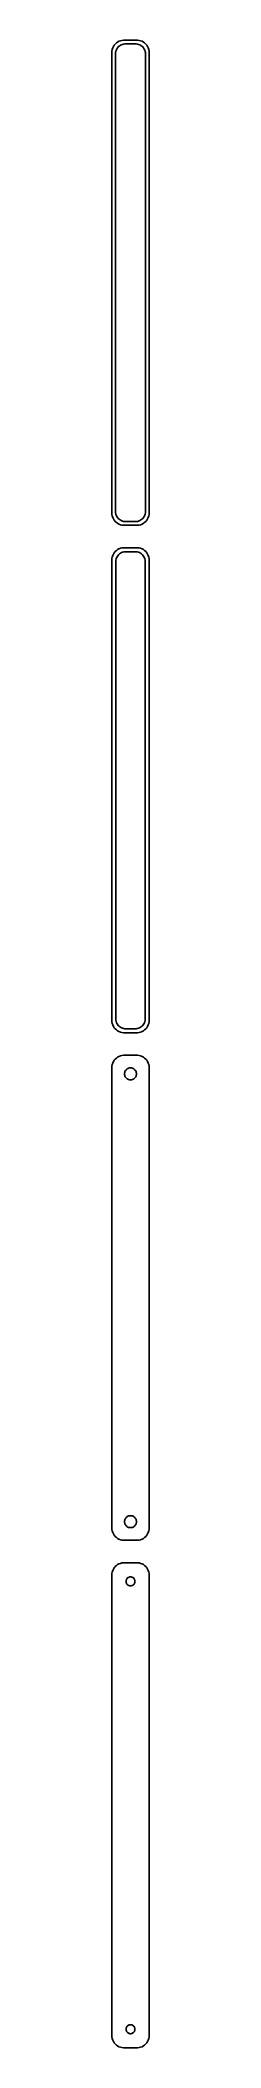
# Model space of a CAD drawing. Header units: metres. Extents: x -8 to 8, y 515 to 1321.
import ezdxf

# ---------------------------------------------------------------- set-up
doc = ezdxf.new("R2010")
doc.units = ezdxf.units.M

msp = doc.modelspace()

# ---------------------------------------------------------------- linework, layer by layer
for p, q in [((-7.46057, 1317.13), (-7.5, 1316.5)), ((-7.5, 1316.5), (-7.5, 1131.5)), ((-7.34291, 1317.74), (-7.46057, 1317.13)), ((-7.14888, 1318.34), (-7.34291, 1317.74)), ((-6.88153, 1318.91), (-7.14888, 1318.34)), ((-6.54507, 1319.44), (-6.88153, 1318.91)), ((-6.14484, 1319.92), (-6.54507, 1319.44)), ((-5.68712, 1320.35), (-6.14484, 1319.92)), ((-6, 1316), (-5.96844, 1316.5)), ((-6, 1132), (-6, 1316)), ((-5.96844, 1316.5), (-5.87433, 1316.99)), ((-5.87433, 1316.99), (-5.7191, 1317.47)), ((-5.7191, 1317.47), (-5.50522, 1317.93)), ((-5.17912, 1320.72), (-5.68712, 1320.35)), ((-5.50522, 1317.93), (-5.23605, 1318.35)), ((-5.23605, 1318.35), (-4.91586, 1318.74)), ((-4.62889, 1321.02), (-5.17912, 1320.72)), ((-4.91586, 1318.74), (-4.54968, 1319.08)), ((-4.04507, 1321.26), (-4.62889, 1321.02)), ((-4.54968, 1319.08), (-4.1433, 1319.38)), ((-4.1433, 1319.38), (-3.70311, 1319.62)), ((-3.4369, 1321.41), (-4.04507, 1321.26)), ((-3.70311, 1319.62), (-3.23605, 1319.8)), ((-2.81395, 1321.49), (-3.4369, 1321.41)), ((-3.23605, 1319.8), (-2.74951, 1319.93)), ((2.81395, 1321.49), (-2.81395, 1321.49)), ((-2.74951, 1319.93), (-2.25116, 1319.99)), ((-2.25116, 1319.99), (2.25116, 1319.99)), ((2.25116, 1319.99), (2.74951, 1319.93)), ((2.74951, 1319.93), (3.23605, 1319.8)), ((3.4369, 1321.41), (2.81395, 1321.49)), ((3.23605, 1319.8), (3.70311, 1319.62)), ((4.04507, 1321.26), (3.4369, 1321.41)), ((3.70311, 1319.62), (4.1433, 1319.38)), ((4.62889, 1321.02), (4.04507, 1321.26)), ((4.1433, 1319.38), (4.54968, 1319.08)), ((4.54968, 1319.08), (4.91586, 1318.74)), ((5.17912, 1320.72), (4.62889, 1321.02)), ((4.91586, 1318.74), (5.23605, 1318.35)), ((5.68712, 1320.35), (5.17912, 1320.72)), ((5.23605, 1318.35), (5.50522, 1317.93)), ((5.50522, 1317.93), (5.7191, 1317.47)), ((6.14484, 1319.92), (5.68712, 1320.35)), ((5.7191, 1317.47), (5.87433, 1316.99)), ((5.87433, 1316.99), (5.96844, 1316.5)), ((5.96844, 1316.5), (6, 1316)), ((6, 1316), (6, 1132)), ((6.54507, 1319.44), (6.14484, 1319.92)), ((6.88153, 1318.91), (6.54507, 1319.44)), ((7.14888, 1318.34), (6.88153, 1318.91)), ((7.34291, 1317.74), (7.14888, 1318.34)), ((7.46057, 1317.13), (7.34291, 1317.74)), ((7.5, 1316.5), (7.46057, 1317.13)), ((7.5, 1131.5), (7.5, 1316.5)), ((-7.5, 1131.5), (-7.46057, 1130.87)), ((-7.46057, 1130.87), (-7.34291, 1130.26)), ((-7.34291, 1130.26), (-7.14888, 1129.66)), ((-5.96844, 1131.5), (-6, 1132)), ((-5.87433, 1131.01), (-5.96844, 1131.5)), ((-5.7191, 1130.53), (-5.87433, 1131.01)), ((-5.50522, 1130.07), (-5.7191, 1130.53)), ((-5.23605, 1129.65), (-5.50522, 1130.07)), ((5.50522, 1130.07), (5.23605, 1129.65)), ((5.7191, 1130.53), (5.50522, 1130.07)), ((5.87433, 1131.01), (5.7191, 1130.53)), ((5.96844, 1131.5), (5.87433, 1131.01)), ((6, 1132), (5.96844, 1131.5)), ((7.14888, 1129.66), (7.34291, 1130.26)), ((7.34291, 1130.26), (7.46057, 1130.87)), ((7.46057, 1130.87), (7.5, 1131.5)), ((-7.14888, 1129.66), (-6.88153, 1129.09)), ((-6.88153, 1129.09), (-6.54507, 1128.56)), ((-6.54507, 1128.56), (-6.14484, 1128.08)), ((-6.14484, 1128.08), (-5.68712, 1127.65)), ((-5.68712, 1127.65), (-5.17912, 1127.28)), ((-4.91586, 1129.26), (-5.23605, 1129.65)), ((-5.17912, 1127.28), (-4.62889, 1126.98)), ((-4.54968, 1128.92), (-4.91586, 1129.26)), ((-4.62889, 1126.98), (-4.04507, 1126.74)), ((-4.1433, 1128.62), (-4.54968, 1128.92)), ((-3.70311, 1128.38), (-4.1433, 1128.62)), ((-4.04507, 1126.74), (-3.4369, 1126.59)), ((-3.23605, 1128.2), (-3.70311, 1128.38)), ((-3.4369, 1126.59), (-2.81395, 1126.51)), ((-2.74951, 1128.07), (-3.23605, 1128.2)), ((-2.81395, 1126.51), (2.81395, 1126.51)), ((-2.25116, 1128.01), (-2.74951, 1128.07)), ((2.25116, 1128.01), (-2.25116, 1128.01)), ((2.74951, 1128.07), (2.25116, 1128.01)), ((3.23605, 1128.2), (2.74951, 1128.07)), ((2.81395, 1126.51), (3.4369, 1126.59)), ((3.70311, 1128.38), (3.23605, 1128.2)), ((3.4369, 1126.59), (4.04507, 1126.74)), ((4.1433, 1128.62), (3.70311, 1128.38)), ((4.04507, 1126.74), (4.62889, 1126.98)), ((4.54968, 1128.92), (4.1433, 1128.62)), ((4.91586, 1129.26), (4.54968, 1128.92)), ((4.62889, 1126.98), (5.17912, 1127.28)), ((5.23605, 1129.65), (4.91586, 1129.26)), ((5.17912, 1127.28), (5.68712, 1127.65)), ((5.68712, 1127.65), (6.14484, 1128.08)), ((6.14484, 1128.08), (6.54507, 1128.56)), ((6.54507, 1128.56), (6.88153, 1129.09)), ((6.88153, 1129.09), (7.14888, 1129.66)), ((-7.34291, 1113.74), (-7.46057, 1113.13)), ((-7.14888, 1114.34), (-7.34291, 1113.74)), ((-6.88153, 1114.91), (-7.14888, 1114.34)), ((-6.54507, 1115.44), (-6.88153, 1114.91)), ((-6.14484, 1115.92), (-6.54507, 1115.44)), ((-5.68712, 1116.35), (-6.14484, 1115.92)), ((-5.17912, 1116.72), (-5.68712, 1116.35)), ((-5.60068, 1113.43), (-5.3936, 1113.87)), ((-5.3936, 1113.87), (-5.13301, 1114.28)), ((-4.62889, 1117.02), (-5.17912, 1116.72)), ((-5.13301, 1114.28), (-4.82301, 1114.65)), ((-4.82301, 1114.65), (-4.46851, 1114.98)), ((-4.04507, 1117.26), (-4.62889, 1117.02)), ((-4.46851, 1114.98), (-4.07506, 1115.27)), ((-4.07506, 1115.27), (-3.64888, 1115.5)), ((-3.4369, 1117.41), (-4.04507, 1117.26)), ((-3.64888, 1115.5), (-3.1967, 1115.68)), ((-2.81395, 1117.49), (-3.4369, 1117.41)), ((-3.1967, 1115.68), (-2.72565, 1115.8)), ((2.81395, 1117.49), (-2.81395, 1117.49)), ((-2.72565, 1115.8), (-2.24316, 1115.86)), ((-2.24316, 1115.86), (2.24316, 1115.86)), ((2.24316, 1115.86), (2.72565, 1115.8)), ((2.72565, 1115.8), (3.1967, 1115.68)), ((3.4369, 1117.41), (2.81395, 1117.49)), ((3.1967, 1115.68), (3.64888, 1115.5)), ((4.04507, 1117.26), (3.4369, 1117.41)), ((3.64888, 1115.5), (4.07506, 1115.27)), ((4.62889, 1117.02), (4.04507, 1117.26)), ((4.07506, 1115.27), (4.46851, 1114.98)), ((4.46851, 1114.98), (4.82301, 1114.65)), ((5.17912, 1116.72), (4.62889, 1117.02)), ((4.82301, 1114.65), (5.13301, 1114.28)), ((5.13301, 1114.28), (5.3936, 1113.87)), ((5.68712, 1116.35), (5.17912, 1116.72)), ((5.3936, 1113.87), (5.60068, 1113.43)), ((6.14484, 1115.92), (5.68712, 1116.35)), ((6.54507, 1115.44), (6.14484, 1115.92)), ((6.88153, 1114.91), (6.54507, 1115.44)), ((7.14888, 1114.34), (6.88153, 1114.91)), ((7.34291, 1113.74), (7.14888, 1114.34)), ((7.46057, 1113.13), (7.34291, 1113.74)), ((-7.46057, 1113.13), (-7.5, 1112.5)), ((-7.5, 1112.5), (-7.5, 927.5)), ((-5.87262, 1112), (-5.84209, 1112.49)), ((-5.87262, 928), (-5.87262, 1112)), ((-5.84209, 1112.49), (-5.75096, 1112.96)), ((-5.75096, 1112.96), (-5.60068, 1113.43)), ((5.60068, 1113.43), (5.75096, 1112.96)), ((5.75096, 1112.96), (5.84209, 1112.49)), ((5.84209, 1112.49), (5.87262, 1112)), ((5.87262, 1112), (5.87262, 928)), ((7.5, 1112.5), (7.46057, 1113.13)), ((7.5, 927.5), (7.5, 1112.5)), ((-7.5, 927.5), (-7.46057, 926.873)), ((-7.46057, 926.873), (-7.34291, 926.257)), ((-7.34291, 926.257), (-7.14888, 925.659)), ((-7.14888, 925.659), (-6.88153, 925.091)), ((-6.88153, 925.091), (-6.54507, 924.561)), ((-6.54507, 924.561), (-6.14484, 924.077)), ((-6.14484, 924.077), (-5.68712, 923.647)), ((-5.84209, 927.515), (-5.87262, 928)), ((-5.75096, 927.037), (-5.84209, 927.515)), ((-5.60068, 926.574), (-5.75096, 927.037)), ((-5.68712, 923.647), (-5.17912, 923.278)), ((-5.3936, 926.134), (-5.60068, 926.574)), ((-5.13301, 925.724), (-5.3936, 926.134)), ((-5.17912, 923.278), (-4.62889, 922.976)), ((-4.82301, 925.349), (-5.13301, 925.724)), ((-4.46851, 925.016), (-4.82301, 925.349)), ((-4.62889, 922.976), (-4.04507, 922.745)), ((-4.07506, 924.73), (-4.46851, 925.016)), ((-3.64888, 924.496), (-4.07506, 924.73)), ((-4.04507, 922.745), (-3.4369, 922.589)), ((-3.1967, 924.317), (-3.64888, 924.496)), ((-3.4369, 922.589), (-2.81395, 922.51)), ((-2.72565, 924.196), (-3.1967, 924.317)), ((-2.81395, 922.51), (2.81395, 922.51)), ((-2.24316, 924.135), (-2.72565, 924.196)), ((2.24316, 924.135), (-2.24316, 924.135)), ((2.72565, 924.196), (2.24316, 924.135)), ((3.1967, 924.317), (2.72565, 924.196)), ((2.81395, 922.51), (3.4369, 922.589)), ((3.64888, 924.496), (3.1967, 924.317)), ((3.4369, 922.589), (4.04507, 922.745)), ((4.07506, 924.73), (3.64888, 924.496)), ((4.04507, 922.745), (4.62889, 922.976)), ((4.46851, 925.016), (4.07506, 924.73)), ((4.82301, 925.349), (4.46851, 925.016)), ((4.62889, 922.976), (5.17912, 923.278)), ((5.13301, 925.724), (4.82301, 925.349)), ((5.3936, 926.134), (5.13301, 925.724)), ((5.17912, 923.278), (5.68712, 923.647)), ((5.60068, 926.574), (5.3936, 926.134)), ((5.75096, 927.037), (5.60068, 926.574)), ((5.68712, 923.647), (6.14484, 924.077)), ((5.84209, 927.515), (5.75096, 927.037)), ((5.87262, 928), (5.84209, 927.515)), ((6.14484, 924.077), (6.54507, 924.561)), ((6.54507, 924.561), (6.88153, 925.091)), ((6.88153, 925.091), (7.14888, 925.659)), ((7.14888, 925.659), (7.34291, 926.257)), ((7.34291, 926.257), (7.46057, 926.873)), ((7.46057, 926.873), (7.5, 927.5)), ((-6.14484, 911.923), (-6.54507, 911.439)), ((-5.68712, 912.353), (-6.14484, 911.923)), ((-5.17912, 912.722), (-5.68712, 912.353)), ((-4.62889, 913.024), (-5.17912, 912.722)), ((-4.04507, 913.255), (-4.62889, 913.024)), ((-3.4369, 913.411), (-4.04507, 913.255)), ((-2.81395, 913.49), (-3.4369, 913.411)), ((2.81395, 913.49), (-2.81395, 913.49)), ((3.4369, 913.411), (2.81395, 913.49)), ((4.04507, 913.255), (3.4369, 913.411)), ((4.62889, 913.024), (4.04507, 913.255)), ((5.17912, 912.722), (4.62889, 913.024)), ((5.68712, 912.353), (5.17912, 912.722)), ((6.14484, 911.923), (5.68712, 912.353)), ((6.54507, 911.439), (6.14484, 911.923)), ((-7.46057, 909.127), (-7.5, 908.5)), ((-7.5, 908.5), (-7.5, 723.5)), ((-7.34291, 909.743), (-7.46057, 909.127)), ((-7.14888, 910.341), (-7.34291, 909.743)), ((-6.88153, 910.909), (-7.14888, 910.341)), ((-6.54507, 911.439), (-6.88153, 910.909)), ((-2.39999, 906), (-2.38107, 906.301)), ((-2.38107, 905.699), (-2.39999, 906)), ((-2.38107, 906.301), (-2.32458, 906.597)), ((-2.32458, 905.403), (-2.38107, 905.699)), ((-2.32458, 906.597), (-2.23146, 906.883)), ((-2.23146, 905.117), (-2.32458, 905.403)), ((-2.23146, 906.883), (-2.10313, 907.156)), ((-2.10313, 904.844), (-2.23146, 905.117)), ((-2.10313, 907.156), (-1.94164, 907.411)), ((-1.94164, 904.589), (-2.10313, 904.844)), ((-1.94164, 907.411), (-1.74951, 907.643)), ((-1.74951, 904.357), (-1.94164, 904.589)), ((-1.74951, 907.643), (-1.52982, 907.849)), ((-1.52982, 904.151), (-1.74951, 904.357)), ((-1.52982, 907.849), (-1.28598, 908.026)), ((-1.28598, 903.974), (-1.52982, 904.151)), ((-1.28598, 908.026), (-1.02187, 908.172)), ((-1.02187, 903.828), (-1.28598, 903.974)), ((-1.02187, 908.172), (-0.741638, 908.283)), ((-0.741638, 903.717), (-1.02187, 903.828)), ((-0.741638, 908.283), (-0.449707, 908.357)), ((-0.449707, 908.357), (-0.150696, 908.395)), ((-0.150696, 908.395), (0.150696, 908.395)), ((0.150696, 908.395), (0.449707, 908.357)), ((0.449707, 908.357), (0.741638, 908.283)), ((0.741638, 908.283), (1.02187, 908.172)), ((1.02187, 903.828), (0.741638, 903.717)), ((1.02187, 908.172), (1.28598, 908.026)), ((1.28598, 903.974), (1.02187, 903.828)), ((1.28598, 908.026), (1.52982, 907.849)), ((1.52982, 904.151), (1.28598, 903.974)), ((1.52982, 907.849), (1.74951, 907.643)), ((1.74951, 904.357), (1.52982, 904.151)), ((1.74951, 907.643), (1.94164, 907.411)), ((1.94164, 904.589), (1.74951, 904.357)), ((1.94164, 907.411), (2.10313, 907.156)), ((2.10313, 904.844), (1.94164, 904.589)), ((2.10313, 907.156), (2.23146, 906.883)), ((2.23146, 905.117), (2.10313, 904.844)), ((2.23146, 906.883), (2.32458, 906.597)), ((2.32458, 905.403), (2.23146, 905.117)), ((2.32458, 906.597), (2.38107, 906.301)), ((2.38107, 905.699), (2.32458, 905.403)), ((2.38107, 906.301), (2.39999, 906)), ((2.39999, 906), (2.38107, 905.699)), ((6.88153, 910.909), (6.54507, 911.439)), ((7.14888, 910.341), (6.88153, 910.909)), ((7.34291, 909.743), (7.14888, 910.341)), ((7.46057, 909.127), (7.34291, 909.743)), ((7.5, 908.5), (7.46057, 909.127)), ((7.5, 723.5), (7.5, 908.5)), ((-0.449707, 903.643), (-0.741638, 903.717)), ((-0.150696, 903.605), (-0.449707, 903.643)), ((0.150696, 903.605), (-0.150696, 903.605)), ((0.449707, 903.643), (0.150696, 903.605)), ((0.741638, 903.717), (0.449707, 903.643)), ((-2.39999, 726), (-2.38107, 726.301)), ((-2.38107, 726.301), (-2.32458, 726.597)), ((-2.32458, 726.597), (-2.23146, 726.883)), ((-2.23146, 726.883), (-2.10313, 727.156)), ((-2.10313, 727.156), (-1.94164, 727.411)), ((-1.94164, 727.411), (-1.74951, 727.643)), ((-1.74951, 727.643), (-1.52982, 727.849)), ((-1.52982, 727.849), (-1.28598, 728.026)), ((-1.28598, 728.026), (-1.02187, 728.172)), ((-1.02187, 728.172), (-0.741638, 728.283)), ((-0.741638, 728.283), (-0.449707, 728.357)), ((-0.449707, 728.357), (-0.150696, 728.395)), ((-0.150696, 728.395), (0.150696, 728.395)), ((0.150696, 728.395), (0.449707, 728.357)), ((0.449707, 728.357), (0.741638, 728.283)), ((0.741638, 728.283), (1.02187, 728.172)), ((1.02187, 728.172), (1.28598, 728.026)), ((1.28598, 728.026), (1.52982, 727.849)), ((1.52982, 727.849), (1.74951, 727.643)), ((1.74951, 727.643), (1.94164, 727.411)), ((1.94164, 727.411), (2.10313, 727.156)), ((2.10313, 727.156), (2.23146, 726.883)), ((2.23146, 726.883), (2.32458, 726.597)), ((2.32458, 726.597), (2.38107, 726.301)), ((2.38107, 726.301), (2.39999, 726)), ((-7.5, 723.5), (-7.46057, 722.873)), ((-7.46057, 722.873), (-7.34291, 722.257)), ((-7.34291, 722.257), (-7.14888, 721.659)), ((-7.14888, 721.659), (-6.88153, 721.091)), ((-6.88153, 721.091), (-6.54507, 720.561)), ((-6.54507, 720.561), (-6.14484, 720.077)), ((-6.14484, 720.077), (-5.68712, 719.647)), ((-5.68712, 719.647), (-5.17912, 719.278)), ((-5.17912, 719.278), (-4.62889, 718.976)), ((-4.62889, 718.976), (-4.04507, 718.745)), ((-4.04507, 718.745), (-3.4369, 718.589)), ((-3.4369, 718.589), (-2.81395, 718.51)), ((-2.81395, 718.51), (2.81395, 718.51)), ((-2.38107, 725.699), (-2.39999, 726)), ((-2.32458, 725.403), (-2.38107, 725.699)), ((-2.23146, 725.117), (-2.32458, 725.403)), ((-2.10313, 724.844), (-2.23146, 725.117)), ((-1.94164, 724.589), (-2.10313, 724.844)), ((-1.74951, 724.357), (-1.94164, 724.589)), ((-1.52982, 724.151), (-1.74951, 724.357)), ((-1.28598, 723.974), (-1.52982, 724.151)), ((-1.02187, 723.828), (-1.28598, 723.974)), ((-0.741638, 723.717), (-1.02187, 723.828)), ((-0.449707, 723.643), (-0.741638, 723.717)), ((-0.150696, 723.605), (-0.449707, 723.643)), ((0.150696, 723.605), (-0.150696, 723.605)), ((0.449707, 723.643), (0.150696, 723.605)), ((0.741638, 723.717), (0.449707, 723.643)), ((1.02187, 723.828), (0.741638, 723.717)), ((1.28598, 723.974), (1.02187, 723.828)), ((1.52982, 724.151), (1.28598, 723.974)), ((1.74951, 724.357), (1.52982, 724.151)), ((1.94164, 724.589), (1.74951, 724.357)), ((2.10313, 724.844), (1.94164, 724.589)), ((2.23146, 725.117), (2.10313, 724.844)), ((2.32458, 725.403), (2.23146, 725.117)), ((2.38107, 725.699), (2.32458, 725.403)), ((2.39999, 726), (2.38107, 725.699)), ((2.81395, 718.51), (3.4369, 718.589)), ((3.4369, 718.589), (4.04507, 718.745)), ((4.04507, 718.745), (4.62889, 718.976)), ((4.62889, 718.976), (5.17912, 719.278)), ((5.17912, 719.278), (5.68712, 719.647)), ((5.68712, 719.647), (6.14484, 720.077)), ((6.14484, 720.077), (6.54507, 720.561)), ((6.54507, 720.561), (6.88153, 721.091)), ((6.88153, 721.091), (7.14888, 721.659)), ((7.14888, 721.659), (7.34291, 722.257)), ((7.34291, 722.257), (7.46057, 722.873)), ((7.46057, 722.873), (7.5, 723.5)), ((-7.46057, 705.127), (-7.5, 704.5)), ((-7.5, 704.5), (-7.5, 519.5)), ((-7.34291, 705.743), (-7.46057, 705.127)), ((-7.14888, 706.341), (-7.34291, 705.743)), ((-6.88153, 706.909), (-7.14888, 706.341)), ((-6.54507, 707.439), (-6.88153, 706.909)), ((-6.14484, 707.923), (-6.54507, 707.439)), ((-5.68712, 708.353), (-6.14484, 707.923)), ((-5.17912, 708.722), (-5.68712, 708.353)), ((-4.62889, 709.024), (-5.17912, 708.722)), ((-4.04507, 709.255), (-4.62889, 709.024)), ((-3.4369, 709.411), (-4.04507, 709.255)), ((-2.81395, 709.49), (-3.4369, 709.411)), ((2.81395, 709.49), (-2.81395, 709.49)), ((-1.79999, 702), (-1.7858, 702.226)), ((-1.7858, 702.226), (-1.74344, 702.448)), ((-1.74344, 702.448), (-1.67358, 702.663)), ((-1.67358, 702.663), (-1.57735, 702.867)), ((-1.57735, 702.867), (-1.45622, 703.058)), ((-1.45622, 703.058), (-1.31213, 703.232)), ((-1.31213, 703.232), (-1.14735, 703.387)), ((-1.14735, 703.387), (-0.964478, 703.52)), ((-0.964478, 703.52), (-0.766388, 703.629)), ((-0.766388, 703.629), (-0.556229, 703.712)), ((-0.556229, 703.712), (-0.33728, 703.768)), ((-0.33728, 703.768), (-0.113022, 703.796)), ((-0.113022, 703.796), (0.113022, 703.796)), ((0.113022, 703.796), (0.33728, 703.768)), ((0.33728, 703.768), (0.556229, 703.712)), ((0.556229, 703.712), (0.766388, 703.629)), ((0.766388, 703.629), (0.964478, 703.52)), ((0.964478, 703.52), (1.14735, 703.387)), ((1.14735, 703.387), (1.31213, 703.232)), ((1.31213, 703.232), (1.45622, 703.058)), ((1.45622, 703.058), (1.57735, 702.867)), ((1.57735, 702.867), (1.67358, 702.663)), ((1.67358, 702.663), (1.74344, 702.448)), ((1.74344, 702.448), (1.7858, 702.226)), ((1.7858, 702.226), (1.79999, 702)), ((3.4369, 709.411), (2.81395, 709.49)), ((4.04507, 709.255), (3.4369, 709.411)), ((4.62889, 709.024), (4.04507, 709.255)), ((5.17912, 708.722), (4.62889, 709.024)), ((5.68712, 708.353), (5.17912, 708.722)), ((6.14484, 707.923), (5.68712, 708.353)), ((6.54507, 707.439), (6.14484, 707.923)), ((6.88153, 706.909), (6.54507, 707.439)), ((7.14888, 706.341), (6.88153, 706.909)), ((7.34291, 705.743), (7.14888, 706.341)), ((7.46057, 705.127), (7.34291, 705.743)), ((7.5, 704.5), (7.46057, 705.127)), ((7.5, 519.5), (7.5, 704.5)), ((-1.7858, 701.774), (-1.79999, 702)), ((-1.74344, 701.552), (-1.7858, 701.774)), ((-1.67358, 701.337), (-1.74344, 701.552)), ((-1.57735, 701.133), (-1.67358, 701.337)), ((-1.45622, 700.942), (-1.57735, 701.133)), ((-1.31213, 700.768), (-1.45622, 700.942)), ((-1.14735, 700.613), (-1.31213, 700.768)), ((-0.964478, 700.48), (-1.14735, 700.613)), ((-0.766388, 700.371), (-0.964478, 700.48)), ((-0.556229, 700.288), (-0.766388, 700.371)), ((-0.33728, 700.232), (-0.556229, 700.288)), ((-0.113022, 700.204), (-0.33728, 700.232)), ((0.113022, 700.204), (-0.113022, 700.204)), ((0.33728, 700.232), (0.113022, 700.204)), ((0.556229, 700.288), (0.33728, 700.232)), ((0.766388, 700.371), (0.556229, 700.288)), ((0.964478, 700.48), (0.766388, 700.371)), ((1.14735, 700.613), (0.964478, 700.48)), ((1.31213, 700.768), (1.14735, 700.613)), ((1.45622, 700.942), (1.31213, 700.768)), ((1.57735, 701.133), (1.45622, 700.942)), ((1.67358, 701.337), (1.57735, 701.133)), ((1.74344, 701.552), (1.67358, 701.337)), ((1.7858, 701.774), (1.74344, 701.552)), ((1.79999, 702), (1.7858, 701.774)), ((-7.5, 519.5), (-7.46057, 518.873)), ((-7.46057, 518.873), (-7.34291, 518.257)), ((-7.34291, 518.257), (-7.14888, 517.659)), ((-7.14888, 517.659), (-6.88153, 517.091)), ((-6.88153, 517.091), (-6.54507, 516.561)), ((-6.54507, 516.561), (-6.14484, 516.077)), ((-1.79999, 522), (-1.7858, 522.226)), ((-1.7858, 521.774), (-1.79999, 522)), ((-1.7858, 522.226), (-1.74344, 522.448)), ((-1.74344, 521.552), (-1.7858, 521.774)), ((-1.74344, 522.448), (-1.67358, 522.663)), ((-1.67358, 521.337), (-1.74344, 521.552)), ((-1.67358, 522.663), (-1.57735, 522.867)), ((-1.57735, 521.133), (-1.67358, 521.337)), ((-1.57735, 522.867), (-1.45622, 523.058)), ((-1.45622, 520.942), (-1.57735, 521.133)), ((-1.45622, 523.058), (-1.31213, 523.232)), ((-1.31213, 520.768), (-1.45622, 520.942)), ((-1.31213, 523.232), (-1.14735, 523.387)), ((-1.14735, 520.613), (-1.31213, 520.768)), ((-1.14735, 523.387), (-0.964478, 523.52)), ((-0.964478, 520.48), (-1.14735, 520.613)), ((-0.964478, 523.52), (-0.766388, 523.629)), ((-0.766388, 520.371), (-0.964478, 520.48)), ((-0.766388, 523.629), (-0.556229, 523.712)), ((-0.556229, 520.288), (-0.766388, 520.371)), ((-0.556229, 523.712), (-0.33728, 523.768)), ((-0.33728, 520.232), (-0.556229, 520.288)), ((-0.33728, 523.768), (-0.113022, 523.796)), ((-0.113022, 520.204), (-0.33728, 520.232)), ((-0.113022, 523.796), (0.113022, 523.796)), ((0.113022, 520.204), (-0.113022, 520.204)), ((0.113022, 523.796), (0.33728, 523.768)), ((0.33728, 520.232), (0.113022, 520.204)), ((0.33728, 523.768), (0.556229, 523.712)), ((0.556229, 520.288), (0.33728, 520.232)), ((0.556229, 523.712), (0.766388, 523.629)), ((0.766388, 520.371), (0.556229, 520.288)), ((0.766388, 523.629), (0.964478, 523.52)), ((0.964478, 520.48), (0.766388, 520.371)), ((0.964478, 523.52), (1.14735, 523.387)), ((1.14735, 520.613), (0.964478, 520.48)), ((1.14735, 523.387), (1.31213, 523.232)), ((1.31213, 520.768), (1.14735, 520.613)), ((1.31213, 523.232), (1.45622, 523.058)), ((1.45622, 520.942), (1.31213, 520.768)), ((1.45622, 523.058), (1.57735, 522.867)), ((1.57735, 521.133), (1.45622, 520.942)), ((1.57735, 522.867), (1.67358, 522.663)), ((1.67358, 521.337), (1.57735, 521.133)), ((1.67358, 522.663), (1.74344, 522.448)), ((1.74344, 521.552), (1.67358, 521.337)), ((1.74344, 522.448), (1.7858, 522.226)), ((1.7858, 521.774), (1.74344, 521.552)), ((1.7858, 522.226), (1.79999, 522)), ((1.79999, 522), (1.7858, 521.774)), ((6.14484, 516.077), (6.54507, 516.561)), ((6.54507, 516.561), (6.88153, 517.091)), ((6.88153, 517.091), (7.14888, 517.659)), ((7.14888, 517.659), (7.34291, 518.257)), ((7.34291, 518.257), (7.46057, 518.873)), ((7.46057, 518.873), (7.5, 519.5)), ((-6.14484, 516.077), (-5.68712, 515.647)), ((-5.68712, 515.647), (-5.17912, 515.278)), ((-5.17912, 515.278), (-4.62889, 514.976)), ((-4.62889, 514.976), (-4.04507, 514.745)), ((-4.04507, 514.745), (-3.4369, 514.589)), ((-3.4369, 514.589), (-2.81395, 514.51)), ((-2.81395, 514.51), (2.81395, 514.51)), ((2.81395, 514.51), (3.4369, 514.589)), ((3.4369, 514.589), (4.04507, 514.745)), ((4.04507, 514.745), (4.62889, 514.976)), ((4.62889, 514.976), (5.17912, 515.278)), ((5.17912, 515.278), (5.68712, 515.647)), ((5.68712, 515.647), (6.14484, 516.077))]:
    msp.add_line(p, q)

doc.saveas('drawing.dxf')
